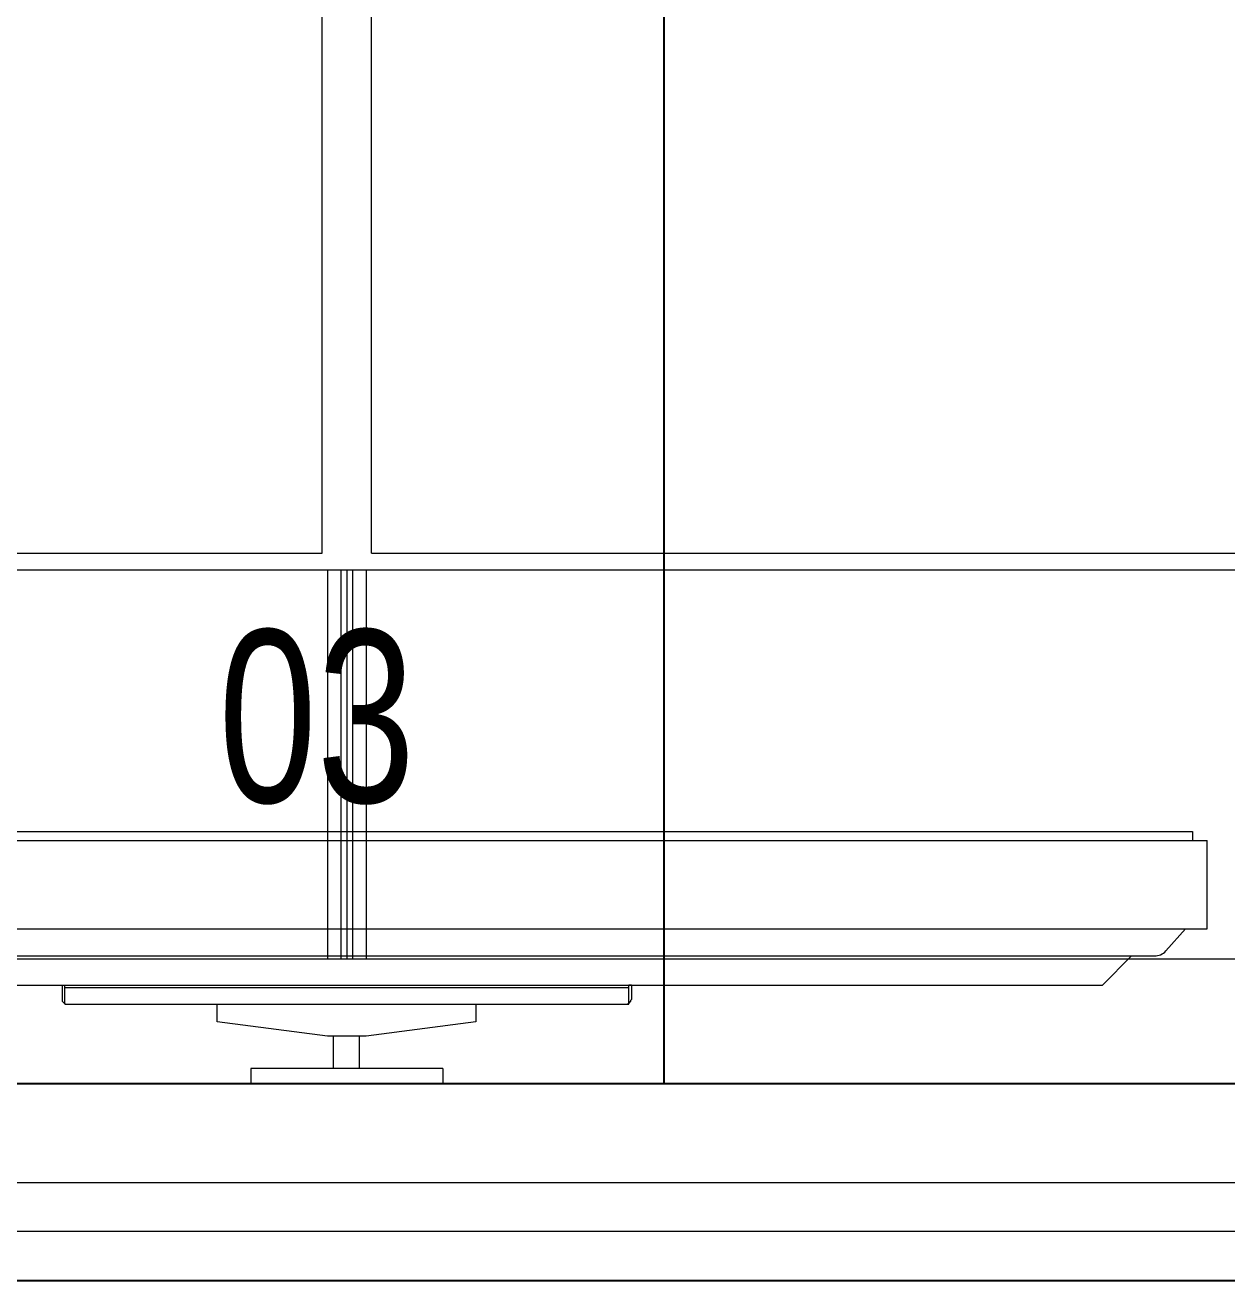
# Model space of a CAD drawing. Extents: x -178977 to 231842, y -29287 to 19916.
# Drawn here: x 11072 to 11682, y -910 to -273 of the extents above; entities that cross this region are included whole.
import ezdxf

# ---------------------------------------------------------------- set-up
doc = ezdxf.new("R2010")
doc.units = 0
doc.header["$LTSCALE"] = 0.25
doc.linetypes.add('DASHDOT', pattern=[25.4, 12.7, -6.35, 0, -6.35])
for name, color, linetype, lineweight in [('01-First Floor-FUR$0$72_EGR_EQP_TAG', 142, 'Continuous', 5), ('01-First Floor-FUR$0$Aluminum', 251, 'Continuous', 5), ('01-First Floor-FUR$0$LOADING', 253, 'Continuous', 5), ('01-First Floor-FUR$0$Walls', 251, 'Continuous', 5), ('E-LITE-CLNG-CNDT', 6, 'DASHDOT', 35)]:
    doc.layers.add(name, color=color, linetype=linetype, lineweight=lineweight)
doc.layers.add('01-First Floor-FUR$0$FALSE CEILING', color=251, linetype='Continuous')
doc.layers.add('01-First Floor-FUR$0$TME-NON MEDICAL FURNITURE', color=242, linetype='Continuous')
doc.styles.add('01-First Floor-FUR$0$X3G_ENTITY_257CFD', font='swisscl.ttf', dxfattribs={"height": 200})

# ---------------------------------------------------------------- blocks, each defined once
blk = doc.blocks.new('01-First Floor-FUR$0$GF21008-P')
at = {"layer": '01-First Floor-FUR$0$LOADING'}
for p, q in [((-0.77088, 0), (0.79062, 0)), ((0, -0.1974), (0, 0)), ((0.00691, -0.1974), (0.00691, 0)), ((0.00987, -0.1974), (0.00987, 0)), ((0.01283, -0.1974), (0.01283, 0)), ((0.01974, -0.1974), (0.01974, 0)), ((-0.7767, -0.1974), (0.79645, -0.1974)), ((-0.61909, -0.20585), (-0.00261, -0.20585)), ((-0.00261, -0.20585), (-0.00261, -0.73852)), ((0.02235, -0.20585), (0.02235, -0.73852)), ((0.02235, -0.20585), (0.63897, -0.20585))]:
    blk.add_line(p, q, dxfattribs=at)
blk = doc.blocks.new('01-First Floor-FUR$0$DM15862C-P')
at = {"lineweight": 0}
for p, q in [((-0.38346, 0), (-0.39826, -0.0149)), ((0.38346, 0), (-0.38346, 0)), ((0.38346, 0), (0.39826, -0.0149)), ((-0.41566, -0.01746), (-0.42555, -0.02872)), ((0.41004, -0.0149), (-0.40986, -0.0149)), ((0.41566, -0.01746), (0.42539, -0.02872)), ((-0.43669, -0.02872), (-0.43669, -0.0734)), ((0.43652, -0.02872), (-0.43669, -0.02872)), ((0.43652, -0.02872), (0.43652, -0.0734)), ((0.43652, -0.0734), (-0.43669, -0.0734)), ((-0.42913, -0.078), (-0.42913, -0.0734)), ((0.42896, -0.078), (0.42896, -0.0734)), ((0.42896, -0.078), (-0.42913, -0.078))]:
    blk.add_line(p, q, dxfattribs=at)
for points in [[(-0.40986, -0.0149), (-0.41208, -0.0149), (-0.41412, -0.01575), (-0.41566, -0.01746)], [(0.41566, -0.01746), (0.41412, -0.01575), (0.41209, -0.0149), (0.41004, -0.0149)]]:
    blk.add_open_spline(points, degree=3, dxfattribs=at)
blk = doc.blocks.new('01-First Floor-FUR$0$DM15863A-P')
at = {"color": 0, "lineweight": 0}
for p, q in [((-0.14448, 0.05), (-0.14448, 0.04272)), ((-0.14448, 0.05), (-0.14308, 0.05)), ((-0.14308, 0.05), (0.14308, 0.05)), ((-0.14308, 0.04076), (-0.14308, 0.05)), ((-0.14308, 0.04888), (0.14308, 0.04888)), ((0.14448, 0.05), (0.14308, 0.05)), ((0.14308, 0.04076), (0.14308, 0.05)), ((0.14448, 0.05), (0.14448, 0.04272)), ((-0.14308, 0.04076), (-0.14308, 0.04048)), ((-0.14308, 0.04048), (-0.14224, 0.04048)), ((-0.14224, 0.04048), (0.14308, 0.04048)), ((-0.0658, 0.03824), (-0.0658, 0.04048)), ((-0.0658, 0.03152), (-0.0658, 0.03824)), ((0.06552, 0.04048), (0.06552, 0.03824)), ((0.06552, 0.03824), (0.06552, 0.03152)), ((0.14308, 0.04048), (0.14224, 0.04048)), ((-0.0098, 0.02424), (-0.0658, 0.03152)), ((0.06552, 0.03152), (0.0098, 0.02424)), ((0.0098, 0.02424), (-0.0098, 0.02424)), ((-0.00672, 0.00784), (-0.00672, 0.02424)), ((0.00644, 0.00784), (0.00644, 0.02424)), ((0.04872, 0.00784), (-0.04872, 0.00784)), ((-0.04872, 0.00784), (-0.04872, 0)), ((0.04872, 0.00784), (0.04872, 0)), ((0.04872, 0), (-0.04872, 0))]:
    blk.add_line(p, q, dxfattribs=at)
for points in [[(-0.14448, 0.04272), (-0.14448, 0.04188), (-0.14336, 0.04076), (-0.14308, 0.04076)], [(0.14308, 0.04048), (0.14308, 0.04076), (0.1442, 0.04188), (0.1442, 0.04244), (0.14448, 0.04272)]]:
    blk.add_lwpolyline(points, dxfattribs=at)
blk = doc.blocks.new('01-First Floor-FUR$0$A$C37be4daf')
at = {"layer": '01-First Floor-FUR$0$Aluminum'}
for p, q in [((291.01, 573.24), (1341.01, 573.24)), ((1391.01, 548.24), (241.01, 548.24)), ((1416.01, 498.24), (216.01, 498.24))]:
    blk.add_line(p, q, dxfattribs=at)
blk = doc.blocks.new('01-First Floor-FUR')
at = {"layer": '01-First Floor-FUR$0$FALSE CEILING', "linetype": 'Continuous'}
blk.add_line((11396.44, -810), (11396.44, 3760), dxfattribs=at)
at = {"layer": '01-First Floor-FUR$0$FALSE CEILING'}
for points in [[(9507.86, -810), (8396.44, 301.42), (8396.44, 3760), (13106, 3760), (13106, -810), (9507.86, -810)], [(48976, -910), (8296.44, -910), (8296.44, -2710), (48976, -2710), (48976, -910)]]:
    blk.add_lwpolyline(points, dxfattribs=at)
at = {"layer": '01-First Floor-FUR$0$Walls'}
blk.add_line((13106, -810), (9507.86, -810), dxfattribs=at)
at = {"rotation": 180}
blk.add_blockref('01-First Floor-FUR$0$A$C37be4daf', (12122.94, -311.76, 0.1), dxfattribs=at)
at = {"layer": '01-First Floor-FUR$0$LOADING', "xscale": 1000, "yscale": 1000, "zscale": 1000, "rotation": 180}
blk.add_blockref('01-First Floor-FUR$0$DM15862C-P', (11235.31, -760, -0.1), dxfattribs=at)
at = {"layer": '01-First Floor-FUR$0$LOADING', "xscale": 1000, "yscale": 1000, "zscale": 1000}
blk.add_blockref('01-First Floor-FUR$0$DM15863A-P', (11235.31, -810, -0.1), dxfattribs=at)
at = {"layer": '01-First Floor-FUR$0$TME-NON MEDICAL FURNITURE', "xscale": -1000, "yscale": 1000, "zscale": 1000, "rotation": 180}
blk.add_blockref('01-First Floor-FUR$0$GF21008-P', (11225.44, -746.53, -0.1), dxfattribs=at)
at = {"layer": '01-First Floor-FUR$0$72_EGR_EQP_TAG', "insert": (11220.06, -579.7, -0.1), "char_height": 87.473, "attachment_point": 2, "style": '01-First Floor-FUR$0$X3G_ENTITY_257CFD'}
blk.add_mtext('03', dxfattribs=at)

msp = doc.modelspace()

# ---------------------------------------------------------------- block references
at = {"layer": 'E-LITE-CLNG-CNDT'}
msp.add_blockref('01-First Floor-FUR', (0, 0), dxfattribs=at)

doc.saveas('drawing.dxf')
